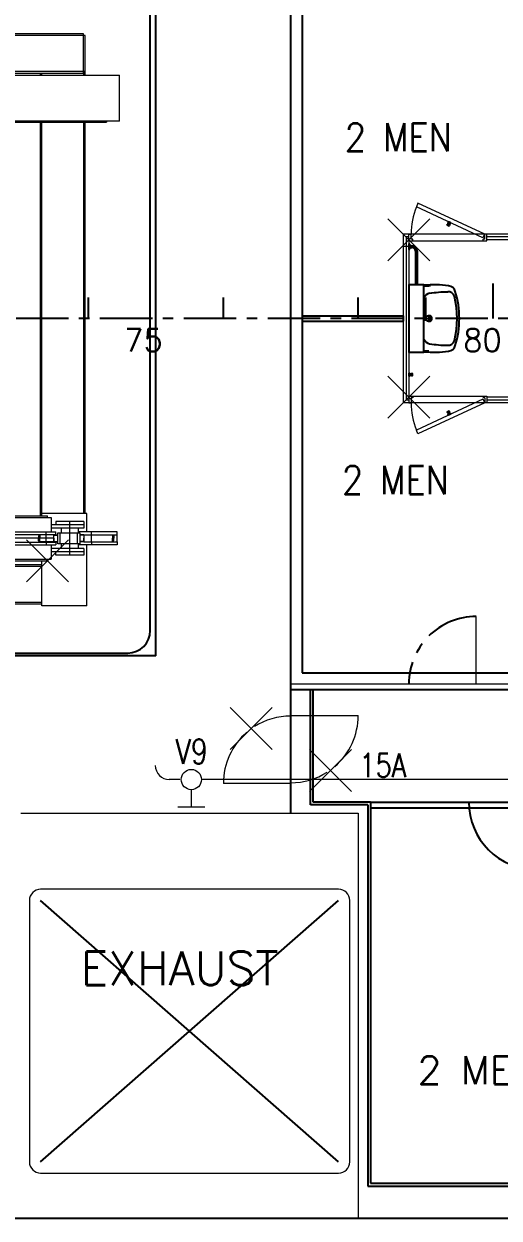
# Model space of a CAD drawing. Extents: x 475189 to 476029, y 1007718 to 1008015.
# Drawn here: x 475725.6 to 475748.3, y 1007825 to 1007882 of the extents above; entities that cross this region are included whole.
import ezdxf
from ezdxf.enums import TextEntityAlignment as Align

# ---------------------------------------------------------------- set-up
doc = ezdxf.new("R2010")
doc.units = 0
doc.header["$LTSCALE"] = 2
doc.header["$MEASUREMENT"] = 0
doc.header["$PDMODE"] = 3
doc.header["$PDSIZE"] = -7
for name, pattern in [('CENTER', [2, 1.25, -0.25, 0.25, -0.25]), ('CENTER2', [1.125, 0.75, -0.125, 0.125, -0.125]), ('DASHDOT', [38.1, 12.7, -6.35, 12.7, -6.35])]:
    doc.linetypes.add(name, pattern=pattern)
doc.layers.get('0').update_dxf_attribs({"linetype": 'CONTINUOUS', "lineweight": 0})
for name, color, linetype in [('DIVISION', 42, 'CONTINUOUS'), ('Frame', 243, 'CONTINUOUS'), ('Furniture', 122, 'CONTINUOUS'), ('LAYER006', 7, 'CONTINUOUS'), ('LAYER010', 7, 'CONTINUOUS'), ('Lining', 151, 'CONTINUOUS'), ('RED-1', 1, 'CONTINUOUS'), ('Ref-1', 6, 'CENTER'), ('Yellow-1', 2, 'CONTINUOUS')]:
    doc.layers.add(name, color=color, linetype=linetype)
doc.layers.add('R.B', color=6, linetype='CONTINUOUS', lineweight=0)
doc.layers.add('TEXT', color=1, linetype='CONTINUOUS', lineweight=0)
doc.styles.add('ROMANS', font='ROMANS.SHX')
doc.styles.add('XT03_5', font='romans', dxfattribs={"width": 0.6, "height": 87.5})

# ---------------------------------------------------------------- blocks, each defined once
blk = doc.blocks.new('EXISTING')
at = {"color": 8}
for p, q in [((475726.417, 1007877.267), (475726.417, 1007858.503)), ((475726.484, 1007877.267), (475726.484, 1007858.503)), ((475728.494, 1007858.61), (475728.494, 1007877.267)), ((475728.561, 1007858.61), (475728.561, 1007877.267)), ((475719.126, 1007858.503), (475726.765, 1007858.503)), ((475719.126, 1007858.423), (475726.941, 1007858.423)), ((475728.642, 1007858.61), (475726.497, 1007858.61)), ((475726.497, 1007858.503), (475726.497, 1007858.61)), ((475726.765, 1007858.423), (475726.765, 1007858.503)), ((475726.765, 1007858.423), (475726.765, 1007858.503)), ((475726.941, 1007858.423), (475726.941, 1007857.747)), ((475727.167, 1007858.24), (475727.167, 1007858.08)), ((475728.504, 1007858.24), (475727.167, 1007858.24)), ((475727.837, 1007856.621), (475727.837, 1007858.24)), ((475728.504, 1007858.24), (475728.504, 1007857.919)), ((475728.642, 1007857.739), (475728.642, 1007858.61)), ((475723.356, 1007857.747), (475727.168, 1007857.747)), ((475726.703, 1007857.621), (475726.703, 1007857.747)), ((475727.167, 1007858.08), (475726.941, 1007858.08)), ((475728.504, 1007857.919), (475726.941, 1007857.919)), ((475728.504, 1007858.08), (475727.167, 1007858.08)), ((475727.168, 1007857.613), (475727.168, 1007857.747)), ((475727.26, 1007857.686), (475728.198, 1007857.686)), ((475727.26, 1007857.176), (475727.26, 1007857.686)), ((475727.367, 1007857.176), (475727.367, 1007857.686)), ((475727.429, 1007857.686), (475727.429, 1007857.919)), ((475728.198, 1007857.176), (475728.198, 1007857.686)), ((475728.198, 1007857.686), (475728.305, 1007857.686)), ((475728.246, 1007857.686), (475728.246, 1007857.919)), ((475730.089, 1007857.739), (475728.246, 1007857.739)), ((475728.305, 1007857.686), (475728.305, 1007857.176)), ((475728.861, 1007857.621), (475728.861, 1007857.739)), ((475730.089, 1007857.605), (475730.089, 1007857.739)), ((475723.356, 1007857.613), (475727.168, 1007857.613)), ((475723.356, 1007857.249), (475727.168, 1007857.249)), ((475723.356, 1007857.115), (475727.168, 1007857.115)), ((475726.401, 1007857.605), (475726.34, 1007857.544)), ((475726.34, 1007857.544), (475726.34, 1007857.431)), ((475726.34, 1007857.318), (475726.34, 1007857.431)), ((475726.401, 1007857.257), (475726.34, 1007857.318)), ((475727.063, 1007857.605), (475726.401, 1007857.605)), ((475726.401, 1007857.605), (475726.401, 1007857.431)), ((475726.401, 1007857.257), (475726.401, 1007857.431)), ((475727.063, 1007857.257), (475726.401, 1007857.257)), ((475726.703, 1007857.241), (475726.703, 1007857.621)), ((475726.703, 1007857.241), (475726.703, 1007857.115)), ((475726.941, 1007857.115), (475726.941, 1007856.439)), ((475727.047, 1007857.613), (475727.047, 1007857.605)), ((475727.047, 1007857.257), (475727.047, 1007857.249)), ((475727.063, 1007857.431), (475727.063, 1007857.605)), ((475727.063, 1007857.602), (475727.26, 1007857.602)), ((475727.063, 1007857.586), (475727.26, 1007857.586)), ((475727.063, 1007857.259), (475727.063, 1007857.431)), ((475727.063, 1007857.431), (475727.063, 1007857.257)), ((475727.063, 1007857.364), (475727.063, 1007857.257)), ((475727.063, 1007857.275), (475727.26, 1007857.275)), ((475727.063, 1007857.259), (475727.26, 1007857.259)), ((475727.168, 1007857.249), (475727.168, 1007857.115)), ((475728.305, 1007857.176), (475727.26, 1007857.176)), ((475727.429, 1007856.943), (475727.429, 1007857.176)), ((475728.246, 1007856.943), (475728.246, 1007857.176)), ((475730.089, 1007857.128), (475728.246, 1007857.128)), ((475728.502, 1007857.602), (475728.305, 1007857.602)), ((475728.502, 1007857.586), (475728.305, 1007857.586)), ((475728.502, 1007857.275), (475728.305, 1007857.275)), ((475728.502, 1007857.259), (475728.305, 1007857.259)), ((475728.502, 1007857.605), (475729.861, 1007857.605)), ((475728.502, 1007857.605), (475728.502, 1007857.257)), ((475728.502, 1007857.259), (475728.502, 1007857.431)), ((475728.502, 1007857.257), (475729.861, 1007857.257)), ((475728.642, 1007854.214), (475728.642, 1007857.128)), ((475728.861, 1007857.241), (475728.861, 1007857.621)), ((475728.861, 1007857.241), (475728.861, 1007857.128)), ((475729.861, 1007857.605), (475730.089, 1007857.605)), ((475729.861, 1007857.605), (475729.923, 1007857.544)), ((475729.861, 1007857.605), (475729.861, 1007857.431)), ((475729.861, 1007857.257), (475729.861, 1007857.431)), ((475729.861, 1007857.257), (475729.923, 1007857.318)), ((475729.861, 1007857.257), (475730.089, 1007857.257)), ((475729.923, 1007857.544), (475729.923, 1007857.431)), ((475729.923, 1007857.318), (475729.923, 1007857.431)), ((475730.089, 1007857.257), (475730.089, 1007857.605)), ((475730.089, 1007857.257), (475730.089, 1007857.128)), ((475728.504, 1007856.943), (475726.941, 1007856.943)), ((475727.167, 1007856.782), (475726.941, 1007856.782)), ((475727.167, 1007856.621), (475727.167, 1007856.782)), ((475728.504, 1007856.782), (475727.167, 1007856.782)), ((475728.504, 1007856.621), (475727.167, 1007856.621)), ((475728.504, 1007856.943), (475728.504, 1007856.621)), ((475719.126, 1007856.439), (475726.941, 1007856.439)), ((475719.126, 1007856.359), (475726.765, 1007856.359)), ((475726.497, 1007856.171), (475722.718, 1007856.171)), ((475726.497, 1007856.091), (475722.718, 1007856.091)), ((475726.497, 1007854.214), (475726.497, 1007856.359)), ((475726.765, 1007856.359), (475726.765, 1007856.439)), ((475726.765, 1007856.359), (475726.765, 1007856.439)), ((475726.497, 1007854.375), (475722.718, 1007854.375)), ((475726.497, 1007854.295), (475722.718, 1007854.295)), ((475728.642, 1007854.214), (475726.497, 1007854.214)), ((475738.37, 1007850.487), (475780.185, 1007850.487)), ((475738.37, 1007848.992), (475741.586, 1007848.992)), ((475755.033, 1007845.93), (475734.11, 1007845.93)), ((475738.37, 1007845.743), (475735.153, 1007845.743))]:
    blk.add_line(p, q, dxfattribs=at)
at = {"color": 8, "ltscale": 25}
blk.add_line((475727.033, 1007857.431), (475718.804, 1007857.431), dxfattribs=at)
at = {"color": 8, "linetype": 'Continuous'}
for p, q in [((475733.079, 1007845.93), (475732.577, 1007845.93)), ((475733.627, 1007844.61), (475733.627, 1007845.448)), ((475734.266, 1007844.61), (475732.985, 1007844.61)), ((475725.503, 1007844.322), (475741.586, 1007844.322)), ((475741.586, 1007844.322), (475741.586, 1007825.023)), ((475740.648, 1007840.703), (475726.441, 1007840.703)), ((475725.905, 1007840.167), (475725.905, 1007827.703)), ((475741.184, 1007827.703), (475741.184, 1007840.167)), ((475726.441, 1007827.167), (475740.648, 1007827.167))]:
    blk.add_line(p, q, dxfattribs=at)
at = {"color": 8, "linetype": 'CENTER2'}
blk.add_line((475728.159, 1007825.023), (475772.655, 1007825.023), dxfattribs=at)
at = {"color": 8, "linetype": 'ByBlock'}
blk.add_lwpolyline([(475747.215, 1007850.487), (475747.215, 1007853.704)], dxfattribs=at)
at = {"color": 8}
blk.add_circle((475733.627, 1007845.93), 0.482, dxfattribs=at)
for centre, radius, start, end in [((475738.37, 1007845.743), 3.217, 90, 122.6057), ((475738.37, 1007848.992), 3.217, 310.6057, 0), ((475738.37, 1007845.743), 3.217, 130.6057, 180), ((475732.577, 1007846.601), 0.67, 180, 270), ((475738.37, 1007848.992), 3.217, 270, 302.6057)]:
    blk.add_arc(centre, radius, start, end, dxfattribs=at)
at = {"color": 8, "linetype": 'Continuous'}
for centre, start, end in [((475726.441, 1007840.167), 90, 180), ((475740.648, 1007840.167), 0, 90), ((475726.441, 1007827.703), 180, 270), ((475740.648, 1007827.703), 270, 0)]:
    blk.add_arc(centre, 0.536, start, end, dxfattribs=at)
at = {"color": 8, "linetype": 'ByBlock'}
blk.add_point((475726.765, 1007856.359), dxfattribs=at)
at = {"color": 8, "linetype": 'Continuous'}
for p in [(475736.477, 1007848.369), (475740.262, 1007846.366)]:
    blk.add_point(p, dxfattribs=at)
at = {"layer": 'DIVISION', "color": 8}
for p, q in [((475739.308, 1007844.724), (475739.308, 1007850.192)), ((475739.442, 1007844.858), (475739.442, 1007850.192)), ((475742.042, 1007844.724), (475739.308, 1007844.724)), ((475742.176, 1007844.858), (475739.442, 1007844.858)), ((475742.042, 1007844.724), (475742.042, 1007826.55)), ((475742.176, 1007844.858), (475742.176, 1007826.684)), ((475742.176, 1007844.858), (475786.351, 1007844.858)), ((475742.176, 1007844.59), (475786.351, 1007844.59)), ((475742.042, 1007826.55), (475754.319, 1007826.55)), ((475742.176, 1007826.684), (475754.319, 1007826.684))]:
    blk.add_line(p, q, dxfattribs=at)
blk.add_arc((475750.075, 1007844.858), 3.217, 180, 270, dxfattribs=at)
at = {"layer": 'LAYER006', "color": 8, "linetype": 'DASHDOT'}
for p, q in [((475740.648, 1007827.703), (475726.441, 1007840.167)), ((475726.441, 1007827.703), (475740.648, 1007840.167))]:
    blk.add_line(p, q, dxfattribs=at)
at = {"layer": 'Lining', "color": 8}
for p, q in [((475738.906, 1007884.798), (475738.906, 1007851.023)), ((475738.906, 1007851.023), (475752.576, 1007851.023)), ((475738.37, 1007850.219), (475780.454, 1007850.219))]:
    blk.add_line(p, q, dxfattribs=at)
at = {"layer": 'RED-1', "color": 8}
for p, q in [((475738.37, 1007844.322), (475738.37, 1007891.499)), ((475731.936, 1007851.828), (475731.936, 1007883.994)), ((475731.936, 1007851.828), (475715.759, 1007851.828)), ((475667.604, 1007825.023), (475756.813, 1007825.023))]:
    blk.add_line(p, q, dxfattribs=at)
at = {"layer": 'Ref-1', "color": 8}
blk.add_lwpolyline([(475747.215, 1007853.704, 0.414214), (475743.999, 1007850.487)], format="xyb", dxfattribs=at)
at = {"layer": 'Yellow-1', "color": 8}
for p, q in [((475731.668, 1007853.034), (475731.668, 1007882.787)), ((475715.585, 1007851.962), (475730.596, 1007851.962))]:
    blk.add_line(p, q, dxfattribs=at)
blk.add_arc((475730.596, 1007853.034), 1.072, 270, 0, dxfattribs=at)
at = {"color": 8, "style": 'ROMANS', "width": 0.88}
blk.add_text('2 MEN', height=1.3403, dxfattribs=at).set_placement((475743.358, 1007859.54), align=Align.CENTER)
at = {"color": 8, "style": 'ROMANS', "width": 0.8}
for s, height, p in [('V9', 1.1794, (475732.88, 1007846.679)), ('15A', 1.1258, (475741.642, 1007846.048))]:
    blk.add_text(s, height=height, dxfattribs=at).set_placement(p)
at = {"color": 8, "linetype": 'Continuous', "style": 'ROMANS'}
blk.add_text('EXHAUST', height=1.6083, dxfattribs=at).set_placement((475728.345, 1007836.131))
at = {"color": 8, "linetype": 'ByBlock', "style": 'ROMANS'}
for tag, height, width, p in [('DIRECTION', 0.536, 0.85, (475672.394, 1007828.239)), ('DN', 1.072, 0.708333, (475752.552, 1007802.238))]:
    blk.add_attdef(tag, text='', height=height, dxfattribs=dict(at, width=width)).set_placement(p, align=Align.MIDDLE_RIGHT)
at = {"color": 8, "style": 'XT03_5', "text_generation_flag": 4, "width": 0.6, "flags": 9}
for p, rotation in [((475706.595, 1007775.576), 270), ((475708.817, 1007766.103), 90)]:
    blk.add_attdef('KEYWORD', p, '', height=0.0375, rotation=rotation, dxfattribs=at)
at = {"color": 8, "style": 'XT03_5', "width": 0.6, "flags": 9}
for p, rotation in [((475708.817, 1007775.576), 270), ((475706.595, 1007766.103), 90)]:
    blk.add_attdef('KEYWORD', p, '', height=0.0375, rotation=rotation, dxfattribs=at)
at = {"layer": 'LAYER010', "color": 8, "linetype": 'Continuous', "style": 'ROMANS'}
blk.add_text('2 MEN', height=1.3403, dxfattribs=at).set_placement((475744.409, 1007831.407))
at = {"layer": 'TEXT', "color": 8, "style": 'ROMANS', "width": 0.85, "flags": 8}
blk.add_attdef('WTD', text='', height=1.072, rotation=180, dxfattribs=at).set_placement((475705.173, 1007794.2), align=Align.MIDDLE_CENTER)
blk.add_attdef('WTD', text='', height=1.072, dxfattribs=at).set_placement((475731.4, 1007752.462), align=Align.MIDDLE_CENTER)

msp = doc.modelspace()

# ---------------------------------------------------------------- linework, layer by layer
at = {"color": 8}
for p, q in [((475728.481, 1007881.475), (475722.718, 1007881.475)), ((475728.561, 1007881.395), (475722.718, 1007881.395)), ((475728.481, 1007879.599), (475728.481, 1007881.475)), ((475728.561, 1007879.679), (475728.561, 1007881.395)), ((475706.097, 1007879.518), (475730.196, 1007879.518)), ((475728.561, 1007879.679), (475722.718, 1007879.679)), ((475728.481, 1007879.599), (475722.718, 1007879.599)), ((475726.417, 1007879.599), (475726.417, 1007879.518)), ((475726.484, 1007879.599), (475726.484, 1007879.518)), ((475728.494, 1007879.518), (475728.494, 1007879.679)), ((475728.561, 1007879.518), (475728.561, 1007879.679)), ((475730.196, 1007877.32), (475730.196, 1007879.518)), ((475730.196, 1007877.32), (475706.097, 1007877.32)), ((475719.126, 1007877.267), (475729.58, 1007877.267)), ((475729.58, 1007877.32), (475729.58, 1007877.267)), ((475744.434, 1007873.416), (475744.358, 1007873.237)), ((475747.535, 1007871.755), (475744.358, 1007873.237)), ((475747.617, 1007871.931), (475744.434, 1007873.416)), ((475743.731, 1007871.931), (475743.731, 1007863.89)), ((475743.999, 1007871.931), (475743.731, 1007871.931)), ((475747.591, 1007871.931), (475743.999, 1007871.931)), ((475743.999, 1007871.931), (475744.106, 1007871.931)), ((475743.999, 1007871.61), (475743.999, 1007871.931)), ((475744.106, 1007871.69), (475744.106, 1007871.931)), ((475747.535, 1007871.755), (475747.617, 1007871.931)), ((475750.802, 1007871.931), (475747.591, 1007871.931)), ((475747.725, 1007871.931), (475747.617, 1007871.931)), ((475747.617, 1007871.69), (475747.617, 1007871.931)), ((475747.725, 1007871.61), (475747.725, 1007871.931)), ((475743.999, 1007871.342), (475743.731, 1007871.342)), ((475743.865, 1007871.797), (475743.865, 1007864.024)), ((475743.999, 1007871.797), (475743.865, 1007871.797)), ((475743.999, 1007871.663), (475743.999, 1007864.212)), ((475743.999, 1007871.61), (475744.186, 1007871.61)), ((475744.186, 1007871.69), (475744.106, 1007871.69)), ((475744.186, 1007871.61), (475744.186, 1007871.69)), ((475744.186, 1007871.61), (475747.537, 1007871.61)), ((475747.617, 1007871.69), (475747.537, 1007871.69)), ((475747.537, 1007871.61), (475747.537, 1007871.69)), ((475747.537, 1007871.61), (475747.725, 1007871.61)), ((475750.802, 1007871.797), (475747.725, 1007871.797)), ((475750.802, 1007871.663), (475747.725, 1007871.663)), ((475743.999, 1007864.024), (475743.865, 1007864.024)), ((475743.999, 1007864.212), (475743.999, 1007863.89)), ((475743.999, 1007864.212), (475744.186, 1007864.212)), ((475744.106, 1007864.131), (475744.106, 1007863.89)), ((475744.186, 1007864.131), (475744.106, 1007864.131)), ((475744.186, 1007864.212), (475747.537, 1007864.212)), ((475744.186, 1007864.212), (475744.186, 1007864.131)), ((475747.535, 1007864.066), (475744.358, 1007862.584)), ((475747.535, 1007864.066), (475747.617, 1007863.89)), ((475747.537, 1007864.212), (475747.537, 1007864.131)), ((475747.537, 1007864.212), (475747.725, 1007864.212)), ((475747.617, 1007864.131), (475747.537, 1007864.131)), ((475747.617, 1007864.131), (475747.617, 1007863.89)), ((475747.725, 1007864.212), (475747.725, 1007863.89)), ((475752.576, 1007864.158), (475747.725, 1007864.158)), ((475752.576, 1007864.024), (475747.725, 1007864.024)), ((475743.999, 1007863.89), (475743.731, 1007863.89)), ((475747.591, 1007863.89), (475743.999, 1007863.89)), ((475743.999, 1007863.89), (475744.106, 1007863.89)), ((475747.617, 1007863.89), (475744.434, 1007862.406)), ((475752.576, 1007863.89), (475747.591, 1007863.89)), ((475747.725, 1007863.89), (475747.617, 1007863.89)), ((475744.434, 1007862.406), (475744.358, 1007862.584))]:
    msp.add_line(p, q, dxfattribs=at)
for centre, start, end in [((475747.617, 1007871.931), 158.1727, 180), ((475747.617, 1007863.89), 180, 201.8273)]:
    msp.add_arc(centre, 3.511, start, end, dxfattribs=at)
for p in [(475743.999, 1007871.663), (475743.999, 1007864.158)]:
    msp.add_point(p, dxfattribs=at)
at = {"layer": 'DIVISION', "color": 8, "linetype": 'Continuous'}
for p, q in [((475738.906, 1007868.045), (475738.906, 1007867.777)), ((475743.731, 1007868.045), (475743.731, 1007867.777))]:
    msp.add_line(p, q, dxfattribs=at)
at = {"layer": 'DIVISION', "color": 8}
for p, q in [((475738.906, 1007868.045), (475743.731, 1007868.045)), ((475738.906, 1007867.777), (475743.731, 1007867.777))]:
    msp.add_line(p, q, dxfattribs=at)
at = {"layer": 'Frame', "color": 8}
for p, q in [((475731.936, 1007867.911), (475731.936, 1007869.585)), ((475748.019, 1007867.911), (475748.019, 1007869.585)), ((475728.72, 1007867.911), (475728.72, 1007868.916)), ((475735.153, 1007867.911), (475735.153, 1007868.916)), ((475738.37, 1007867.911), (475738.37, 1007868.916)), ((475741.586, 1007867.911), (475741.586, 1007868.916)), ((475741.586, 1007867.911), (475741.586, 1007868.916)), ((475744.803, 1007867.911), (475744.803, 1007868.916))]:
    msp.add_line(p, q, dxfattribs=at)
at = {"layer": 'Frame', "color": 8, "linetype": 'CENTER'}
msp.add_line((475847.768, 1007867.911), (475660.083, 1007867.911), dxfattribs=at)
at = {"layer": 'Furniture', "color": 8}
for p, q in [((475745.955, 1007872.522), (475745.867, 1007872.326)), ((475745.895, 1007872.519), (475745.874, 1007872.472)), ((475745.972, 1007872.429), (475745.874, 1007872.472)), ((475745.969, 1007872.426), (475745.874, 1007872.468)), ((475745.993, 1007872.476), (475745.895, 1007872.519)), ((475745.972, 1007872.429), (475745.993, 1007872.476)), ((475745.832, 1007872.377), (475745.835, 1007872.385)), ((475745.929, 1007872.334), (475745.832, 1007872.377)), ((475745.834, 1007872.37), (475745.922, 1007872.331)), ((475745.933, 1007872.341), (475745.835, 1007872.385)), ((475745.933, 1007872.345), (475745.838, 1007872.388)), ((475745.929, 1007872.334), (475745.933, 1007872.341)), ((475743.999, 1007871.476), (475744.024, 1007871.474)), ((475743.999, 1007871.476), (475743.999, 1007871.208)), ((475744.044, 1007871.456), (475744.057, 1007871.382)), ((475744.044, 1007871.227), (475744.057, 1007871.301)), ((475744.057, 1007871.382), (475744.057, 1007871.301)), ((475744.057, 1007871.382), (475744.143, 1007871.382)), ((475744.057, 1007871.301), (475744.143, 1007871.301)), ((475743.999, 1007871.208), (475744.024, 1007871.209)), ((475744.32, 1007871.125), (475744.32, 1007869.519)), ((475744.401, 1007871.125), (475744.401, 1007869.519)), ((475744.939, 1007867.993), (475744.722, 1007868.011)), ((475744.827, 1007867.956), (475744.722, 1007867.965)), ((475744.851, 1007867.929), (475744.851, 1007867.892)), ((475744.964, 1007867.855), (475744.964, 1007867.966)), ((475744.827, 1007867.866), (475744.722, 1007867.856)), ((475744.939, 1007867.828), (475744.722, 1007867.81)), ((475743.999, 1007866.932), (475743.999, 1007866.624)), ((475743.972, 1007865.23), (475744.186, 1007865.23)), ((475744.05, 1007865.284), (475744.05, 1007865.177)), ((475744.054, 1007865.282), (475744.054, 1007865.178)), ((475744.142, 1007865.282), (475744.142, 1007865.178)), ((475744.154, 1007865.284), (475744.146, 1007865.284)), ((475744.146, 1007865.284), (475744.146, 1007865.177)), ((475744.154, 1007865.177), (475744.146, 1007865.177)), ((475744.154, 1007865.284), (475744.154, 1007865.177)), ((475744.159, 1007865.182), (475744.159, 1007865.278)), ((475745.929, 1007863.488), (475745.832, 1007863.444)), ((475745.832, 1007863.444), (475745.835, 1007863.436)), ((475745.834, 1007863.451), (475745.922, 1007863.49)), ((475745.933, 1007863.48), (475745.835, 1007863.436)), ((475745.933, 1007863.476), (475745.838, 1007863.434)), ((475745.955, 1007863.299), (475745.867, 1007863.495)), ((475745.969, 1007863.395), (475745.874, 1007863.353)), ((475745.972, 1007863.393), (475745.874, 1007863.349)), ((475745.895, 1007863.302), (475745.874, 1007863.349)), ((475745.993, 1007863.346), (475745.895, 1007863.302)), ((475745.929, 1007863.488), (475745.933, 1007863.48)), ((475745.972, 1007863.393), (475745.993, 1007863.346))]:
    msp.add_line(p, q, dxfattribs=at)
for points in [[(475743.999, 1007869.519), (475743.999, 1007866.302), (475744.722, 1007866.302), (475744.722, 1007869.519), (475743.999, 1007869.519), (475743.999, 1007869.508)], [(475744.05, 1007865.284), (475743.999, 1007865.284), (475743.999, 1007865.177), (475744.05, 1007865.177)]]:
    msp.add_lwpolyline(points, dxfattribs=at)
for points in [[(475744.985, 1007869.118, -0.014975), (475745.418, 1007869.167, -0.014955), (475745.853, 1007869.19, -0.014955)], [(475744.985, 1007866.703, 0.014975), (475745.418, 1007866.654, 0.014955), (475745.853, 1007866.632, 0.014955)]]:
    msp.add_lwpolyline(points, format="xyb", dxfattribs=at)
for centre, radius, start, end in [((475744.023, 1007871.453), 0.0214, 9.559, 86.0249), ((475744.143, 1007871.125), 0.257, 0, 90), ((475744.143, 1007871.125), 0.177, 0, 90), ((475744.023, 1007871.231), 0.0214, 273.9751, 350.441), ((475745.205, 1007865.049), 4.47, 81.1172, 96.1968), ((475745.205, 1007865.049), 4.416, 92.4751, 96.2724), ((475745.094, 1007868.712), 0.42, 105.0142, 151.9957), ((475745.875, 1007868.883), 0.307, 13.773, 94.0177), ((475745.863, 1007869.1), 0.367, 15.3905, 84.9983), ((475742.055, 1007867.911), 4.356, 342.8194, 17.1806), ((475742.055, 1007867.911), 4.249, 345.75, 14.25), ((475744.824, 1007867.929), 0.0268, 0, 84.9364), ((475744.824, 1007867.892), 0.0268, 275.0636, 0), ((475744.964, 1007867.911), 0.134, 221.5248, 138.4767), ((475744.937, 1007867.966), 0.0268, 0, 85.1945), ((475744.964, 1007867.911), 0.0804, 260.1048, 99.8981), ((475744.937, 1007867.855), 0.0268, 274.8055, 0), ((475745.094, 1007867.109), 0.42, 208.0043, 254.9858), ((475745.875, 1007866.938), 0.307, 265.9823, 346.227), ((475745.205, 1007870.772), 4.416, 263.7276, 266.8187), ((475745.205, 1007870.772), 4.47, 263.8032, 278.8828), ((475745.863, 1007866.721), 0.367, 275.0017, 344.6095), ((475744.05, 1007865.278), 0.00536, 47.0745, 90), ((475744.05, 1007865.182), 0.00536, 270, 312.9255), ((475744.098, 1007865.33), 0.0647, 227.0745, 312.9255), ((475744.098, 1007865.131), 0.0647, 47.0745, 132.9255), ((475744.146, 1007865.278), 0.00536, 90, 132.9255), ((475744.146, 1007865.182), 0.00536, 227.0745, 270), ((475744.154, 1007865.278), 0.00536, 0, 90), ((475744.154, 1007865.182), 0.00536, 270, 0)]:
    msp.add_arc(centre, radius, start, end, dxfattribs=at)
for centre, major_axis, start_param, end_param in [((475745.812, 1007872.447), (-0.0458, 0.0458), 2.758921, 4.257302), ((475745.879, 1007872.47), (0.00379, 0.00379), 1.937315, 2.686505), ((475745.836, 1007872.375), (0.00379, 0.00379), 1.937315, 3.508111), ((475745.84, 1007872.383), (0.00379, 0.00379), 1.188124, 1.937315), ((475745.994, 1007872.366), (0.0458, 0.0458), 1.188124, 2.686505), ((475745.925, 1007872.336), (0.00379, 0.00379), 3.508111, 5.078908), ((475745.928, 1007872.344), (-0.00379, 0.00379), 3.508111, 4.257302), ((475745.967, 1007872.431), (0.00379, 0.00379), 4.329717, 5.078908)]:
    msp.add_ellipse(centre, major_axis=major_axis, ratio=1, start_param=start_param, end_param=end_param, dxfattribs=at)
at = {"layer": 'Furniture', "color": 8, "extrusion": (0, 0, -1)}
for centre, major_axis, start_param, end_param in [((475745.836, 1007863.446), (0.00379, -0.00379), 1.937315, 3.508111), ((475745.84, 1007863.438), (0.00379, -0.00379), 1.188124, 1.937315), ((475745.812, 1007863.374), (-0.0458, -0.0458), 2.758921, 4.257302), ((475745.879, 1007863.351), (0.00379, -0.00379), 1.937315, 2.686505), ((475745.925, 1007863.486), (0.00379, -0.00379), 3.508111, 5.078908), ((475745.994, 1007863.455), (0.0458, -0.0458), 1.188124, 2.686505), ((475745.928, 1007863.478), (-0.00379, -0.00379), 3.508111, 4.257302), ((475745.967, 1007863.391), (0.00379, -0.00379), 4.329717, 5.078908)]:
    msp.add_ellipse(centre, major_axis=major_axis, ratio=1, start_param=start_param, end_param=end_param, dxfattribs=at)

# ---------------------------------------------------------------- block references
at = {"layer": 'R.B'}
msp.add_blockref('EXISTING', (0, 0), dxfattribs=at)

# ---------------------------------------------------------------- texts
at = {"color": 8, "style": 'ROMANS', "width": 0.88}
msp.add_text('2 MEN', height=1.3403, dxfattribs=at).set_placement((475743.499, 1007875.888), align=Align.CENTER)
at = {"layer": 'Frame', "color": 8, "style": 'ROMANS'}
for s, p in [(' 75', (475729.691, 1007866.342)), (' 80', (475745.857, 1007866.342))]:
    msp.add_text(s, height=1.0722, dxfattribs=at).set_placement(p)

doc.saveas('drawing.dxf')
